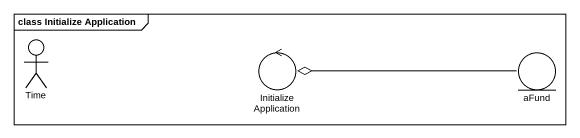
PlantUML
@startuml
mainframe class Initialize Application
actor Time
control InitializeApplication
entity aFund
aFund -left-o InitializeApplication
@enduml
